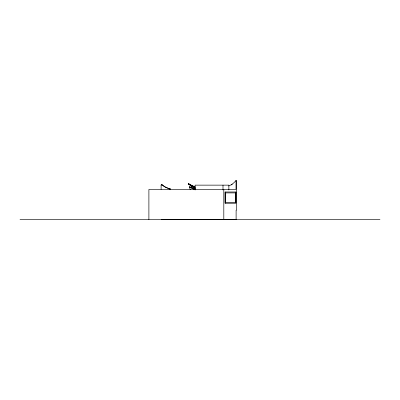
<?xml version="1.0" encoding="UTF-8"?>
<svg xmlns="http://www.w3.org/2000/svg" width="400" height="400" viewBox="0 0 400 400"><rect width="100%" height="100%" fill="white"/><g stroke="black" fill="none" stroke-linecap="round" stroke-linejoin="round"><path stroke-width="0.6" d="M191.82 188.27L191.835 186.435L193.225 187.08L193.225 188.93L191.82 188.27L193.13 188.69M192.27 188.27L192.29 186.435M190.63 185.54L191.555 186.06L188.255 184.3L188.305 183.685L188.76 183.685A31.805 30.4 -90 0 0 194.8 186.695M188.76 183.685L188.71 184.3L188.255 184.3M161.105 189.435L161.105 185.125L161.41 184.375L161.865 184.375A17.69 16.91 -90 0 0 170.175 188.755L170.455 189.37L169.085 189.42M228.775 185.945A18.195 17.39 90 0 0 236.015 180.46L236.47 180.46L236.47 210.195L236.11 210.195L236.11 219.54M161.105 185.125L161.555 185.125M190.27 189.725A42.92 41.025 90 0 0 189.365 186.77L191.435 187.805M189.365 186.77L191.555 187.875M161.41 184.375A17.69 16.91 90 0 0 169.72 188.755L170.175 188.755M193.82 189.175L195.195 189.66L195.195 187.825L193.82 187.315L193.82 189.175L194.895 189.41M225.315 192.905L235.7 192.905L235.7 202.33L225.315 202.33M236.11 219.415L161.2 219.54M20 219.54L380 219.54M169.195 189.205L170.005 189.37L169.72 188.755M194.735 187.5L194.275 187.315L194.275 189.175M236.015 180.46L236.015 189.435L148.895 189.435L148.895 219.54M235.34 192.905L235.34 202.33M228.86 190L228.86 185.14L195.1 185.14L195.1 190M225.675 192.905L225.675 202.33M225.385 192.005L225.385 203.235M223.81 189.435L223.81 219.54M222.995 185.14L222.995 190M191.1 186.06L191.1 187.875M232.255 184.36A18.195 17.39 -90 0 1 231.28 184.955M195.41 187.055A31.805 30.4 90 0 1 188.305 183.685M235.995 192.005L225.03 192.005L225.03 203.235L235.995 203.235L235.995 192.005"/></g></svg>
